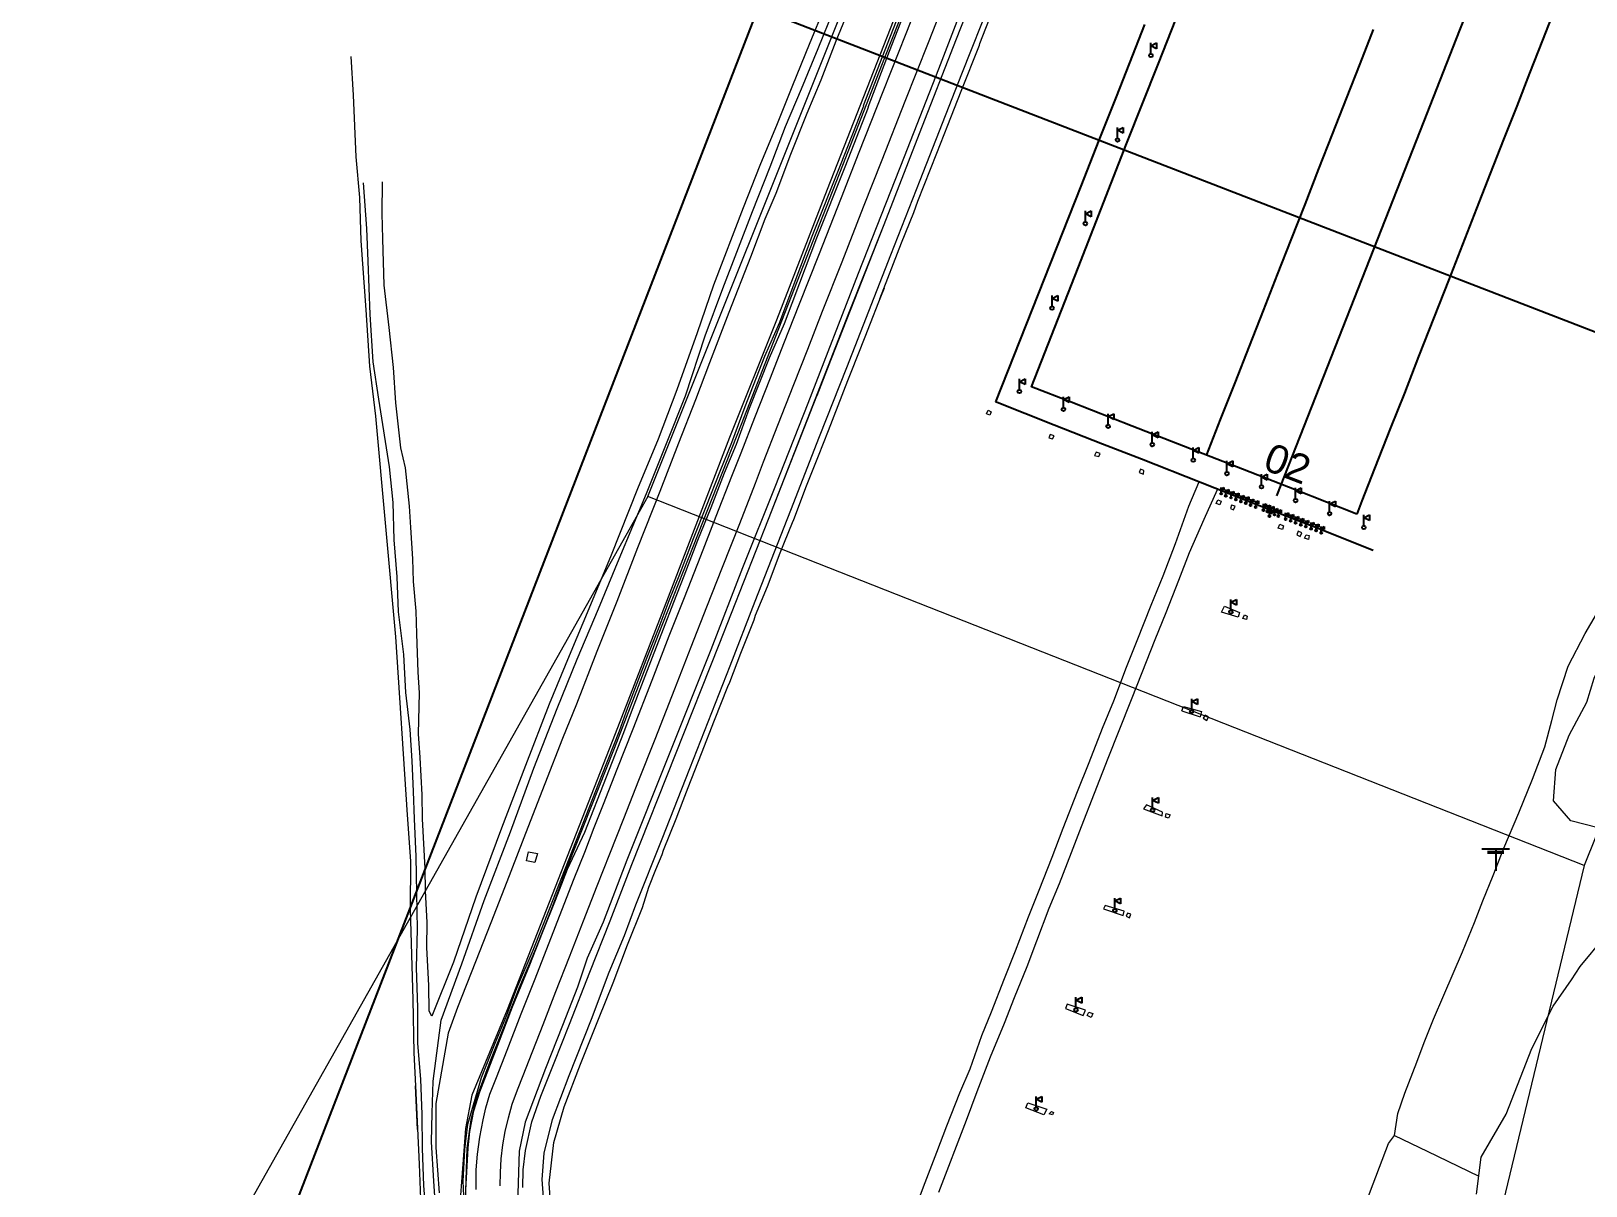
# Model space of a CAD drawing. Header units: metres. Extents: x 625987 to 635197, y 3048449 to 3066446.
# Drawn here: x 633260.3 to 633693, y 3063082.9 to 3063404.2 of the extents above; entities that cross this region are included whole.
import ezdxf

# ---------------------------------------------------------------- set-up
doc = ezdxf.new("R2010")
doc.units = ezdxf.units.M
for name, color, linetype in [('BUILDING', 10, 'Continuous'), ('Drain', 5, 'Continuous'), ('FENCE', 35, 'Continuous'), ('LIGHT', 5, 'Continuous'), ('MATERIAL_BOUNDARY', 2, 'Continuous'), ('PERIMETER_ROAD', 4, 'Continuous'), ('PIPELINE', 220, 'Continuous'), ('ROAD', 4, 'Continuous'), ('RUNWAY CENTER', 250, 'Continuous'), ('RUNWAY_EDGE', 6, 'Continuous'), ('SHOULDER', 140, 'Continuous'), ('SLAB', 251, 'Continuous'), ('Triangle', 11, 'Continuous')]:
    doc.layers.add(name, color=color, linetype=linetype)
doc.layers.add('C-CLER-AERO', color=253, linetype='Continuous', lineweight=5)
doc.styles.add('ADPI R', font='swiss.ttf')
doc.styles.get("Standard").update_dxf_attribs({"font": 'arial.ttf'})
doc.linetypes.add('OLS', pattern='A,4,-2,4,-2,["OLS",ADPI R,S=1.2,R=0,X=-1.7,Y=-0.5],-2,4,-2,4,-2', length=26)

# ---------------------------------------------------------------- blocks, each defined once
blk = doc.blocks.new('gc019')
for p, q in [((0, 0.5), (0, 3.5)), ((0, 2.7), (1.6, 3.5)), ((1.6, 1.9), (0, 2.7)), ((1.6, 3.5), (1.6, 1.9))]:
    blk.add_line(p, q)
blk.add_circle((0, 0), 0.5)
blk = doc.blocks.new('testla$0$ElectricPole')
for p, q in [((-3.82, 6.18), (3.82, 6.18)), ((-2.29, 5.43), (2.29, 5.43)), ((-2.29, 4.99), (2.29, 4.99)), ((0, 6.18), (0, 0))]:
    blk.add_line(p, q)

msp = doc.modelspace()

# ---------------------------------------------------------------- linework, layer by layer
at = {"layer": 'BUILDING', "color": 7, "lineweight": 18}
msp.add_polyline3d([(633400.52, 3063172.9, 1310.51), (633398.2, 3063173.3, 1311.36), (633398.7, 3063175.88, 1311.41), (633401.21, 3063175.39, 1310.62)], close=True, dxfattribs=at)
at = {"layer": 'C-CLER-AERO', "linetype": 'OLS', "ltscale": 20}
for p, q in [((633431.96, 3063274.68), (634700.23, 3066445.9)), ((634960.21, 3066341.93), (633692.48, 3063172.05))]:
    msp.add_line(p, q, dxfattribs=at)
at = {"layer": 'C-CLER-AERO', "linetype": 'OLS', "ltscale": 7.5}
for p, q in [((633431.96, 3063274.68), (625986.89, 3050085.62)), ((633431.96, 3063274.68), (625986.89, 3050085.62)), ((633431.96, 3063274.68), (625986.89, 3050085.62)), ((633692.48, 3063172.05), (633431.96, 3063274.68)), ((633692.48, 3063172.05), (633431.96, 3063274.68)), ((633692.48, 3063172.05), (633431.96, 3063274.68)), ((633692.48, 3063172.05), (630142, 3048448.79)), ((633692.48, 3063172.05), (630142, 3048448.79)), ((633692.48, 3063172.05), (630142, 3048448.79))]:
    msp.add_line(p, q, dxfattribs=at)
at = {"layer": 'Drain', "color": 9}
msp.add_lwpolyline([(633808.81, 3063276.62), (633462.54, 3063410.5), (633273.21, 3062920.83), (633619.48, 3062786.94)], close=True, dxfattribs=at)
at = {"layer": 'Drain', "color": 7, "lineweight": 18}
for points in [[(633574.84, 3063593.26, 1312.59), (633572.6, 3063587.67, 1312.36), (633568.32, 3063576.44, 1312.22), (633562.84, 3063561.95, 1312.23), (633555.19, 3063543.17, 1312.08), (633546.62, 3063520.74, 1311.68), (633535.58, 3063492.76, 1311.23), (633527.93, 3063473.34, 1310.74), (633515.71, 3063442.2, 1310.4), (633507.36, 3063420.93, 1310.25), (633497.83, 3063396.73, 1309.98), (633486.09, 3063366.79, 1309.71), (633477.84, 3063345.74, 1309.56), (633467.48, 3063319.27, 1309.47), (633457.92, 3063294.77, 1309.38), (633444.54, 3063260.88, 1309.24), (633434.82, 3063236.19, 1309.06), (633422.56, 3063204.64, 1308.98), (633409.58, 3063171.83, 1308.85)], [(633451.83, 3063233.56, 1307.38), (633465.56, 3063268.38, 1307.53), (633478.98, 3063302.69, 1307.72), (633487.86, 3063325.69, 1307.79), (633497.66, 3063350.4, 1308.02), (633507.51, 3063375.73, 1308.31), (633517.85, 3063402.03, 1308.64), (633525.82, 3063422.35, 1308.92), (633536.9, 3063451.05, 1309.29), (633559.65, 3063469.42, 1309.61), (633574.8, 3063481.97, 1309.87), (633596.73, 3063501.02, 1310.34), (633618.42, 3063517.43, 1311.76)], [(633524.9, 3063425.03, 1309.77), (633512.84, 3063393.57, 1309.35), (633503.28, 3063369.26, 1309.08), (633490.47, 3063336.71, 1308.65), (633476.48, 3063300.56, 1308.43), (633467.26, 3063277.3, 1308.37), (633458.24, 3063254.87, 1308.3), (633449.51, 3063232.05, 1308.11), (633426.11, 3063173.56, 1308), (633419.48, 3063156.23, 1307.78), (633415.04, 3063146.22, 1307.91), (633412.38, 3063138.23, 1307.71), (633408.23, 3063127.48, 1307.68), (633403.46, 3063115.59, 1307.6), (633397.85, 3063100.65, 1307.52), (633396.15, 3063092.6, 1307.47), (633395.69, 3063077.83, 1307.43)], [(633397.17, 3063082.44, 1306.65), (633397.3, 3063087.39, 1306.65), (633397.87, 3063092.75, 1306.7), (633399.65, 3063100.7, 1306.71), (633402.15, 3063107.86, 1306.79), (633405.91, 3063117.15, 1306.8), (633410.18, 3063127.9, 1306.86), (633415.83, 3063142.34, 1306.89), (633421.44, 3063156.65, 1307.04), (633427.47, 3063172.35, 1307.09), (633451.83, 3063233.56, 1307.38), (633465.56, 3063268.38, 1307.53), (633487.86, 3063325.69, 1307.79), (633478.98, 3063302.69, 1307.72), (633497.66, 3063350.4, 1308.02), (633507.51, 3063375.73, 1308.31), (633517.85, 3063402.03, 1308.64), (633525.82, 3063422.35, 1308.92)], [(633507.36, 3063420.93, 1310.25), (633497.83, 3063396.73, 1309.98), (633486.09, 3063366.79, 1309.71), (633477.84, 3063345.74, 1309.56), (633467.48, 3063319.27, 1309.47), (633457.92, 3063294.77, 1309.38), (633444.54, 3063260.88, 1309.24), (633434.82, 3063236.19, 1309.06), (633422.56, 3063204.64, 1308.98), (633409.58, 3063171.83, 1308.85), (633409.09, 3063170.75, 1308.85), (633405.13, 3063159.94, 1308.76), (633400.66, 3063148.75, 1308.74), (633396.06, 3063137.79, 1308.6), (633391.91, 3063127.19, 1308.49), (633387.99, 3063117.38, 1308.43), (633384.12, 3063106.91, 1308.37)], [(633380.9, 3063076.04, 1308.4), (633380.53, 3063084.18, 1308.42), (633381.02, 3063093.02, 1308.53), (633381.89, 3063100.11, 1308.45), (633385.67, 3063113.05, 1308.61), (633389.47, 3063122.6, 1308.61), (633392.69, 3063130.42, 1308.76), (633395.51, 3063137.9, 1308.8), (633400.05, 3063148.44, 1308.91), (633404.65, 3063160.19, 1308.93), (633408.84, 3063170.85, 1308.96), (633413.15, 3063181.72, 1309.23), (633419.18, 3063197.12, 1309.3), (633424.04, 3063209.52, 1309.34), (633426.37, 3063215.98, 1309.23), (633426.38, 3063216, 1309.2), (633428.97, 3063222.78, 1309.26), (633431.93, 3063230.48, 1309.25), (633435.06, 3063238.31, 1309.27), (633437.9, 3063245.73, 1309.43), (633440.84, 3063253.11, 1309.4), (633444.63, 3063263.03, 1309.48), (633448.29, 3063272.11, 1309.52), (633452.05, 3063281.72, 1309.63), (633455.31, 3063289.73, 1309.55), (633458.99, 3063299.76, 1309.54), (633464.5, 3063313.73, 1309.7), (633468.7, 3063323.24, 1309.88), (633472.96, 3063334.58, 1309.83), (633477.69, 3063347.15, 1309.75), (633485.56, 3063366.89, 1309.99), (633492.03, 3063383.44, 1310.08), (633491.97, 3063383.48, 1310.07), (633497.96, 3063399.02, 1310.29), (633504.06, 3063414.77, 1310.38)], [(633381.31, 3063081.76, 1308.46), (633381.96, 3063093.39, 1308.55), (633382.41, 3063097.99, 1308.51), (633383.53, 3063103.76, 1308.5), (633385.23, 3063109.06, 1308.52), (633390.17, 3063122.08, 1308.57), (633394.29, 3063132.76, 1308.76), (633399.07, 3063144.43, 1308.85), (633402.62, 3063153.42, 1308.92), (633406.29, 3063162.43, 1308.99), (633409.63, 3063171.01, 1309.09), (633414.42, 3063181.29, 1309.23), (633420.44, 3063196.69, 1309.3), (633425.31, 3063209.09, 1309.34), (633427.64, 3063215.54, 1309.23), (633427.65, 3063215.57, 1309.2), (633430.23, 3063222.35, 1309.26), (633433.2, 3063230.04, 1309.25), (633436.32, 3063237.88, 1309.27), (633439.17, 3063245.29, 1309.43), (633442.1, 3063252.67, 1309.4), (633445.89, 3063262.6, 1309.48), (633449.56, 3063271.67, 1309.52), (633453.32, 3063281.28, 1309.63), (633456.58, 3063289.29, 1309.55), (633460.26, 3063299.33, 1309.54), (633465.77, 3063313.3, 1309.7), (633469.96, 3063322.81, 1309.88), (633474.23, 3063334.15, 1309.83), (633478.96, 3063346.71, 1309.75), (633486.82, 3063366.46, 1309.99), (633493.3, 3063383.01, 1310.08), (633493.24, 3063383.04, 1310.07), (633499.22, 3063398.59, 1310.29), (633505.33, 3063414.34, 1310.38)], [(633405.04, 3063075.68, 1307.34), (633404.45, 3063083.67, 1307.41), (633405.8, 3063094.98, 1307.48), (633408.7, 3063104.89, 1307.55), (633413.2, 3063116.73, 1307.58), (633418.22, 3063129.27, 1307.67), (633422.28, 3063139.44, 1307.72), (633426.3, 3063149.94, 1307.74), (633430.45, 3063160.4, 1307.77), (633432.22, 3063165.97, 1307.82), (633434.18, 3063170.9, 1307.84), (633435.97, 3063175.12, 1307.89), (633436.32, 3063176.28, 1307.91), (633439.8, 3063185.05, 1307.94), (633441.8, 3063190.1, 1307.92), (633443.16, 3063193.77, 1307.94), (633446.89, 3063203.24, 1308), (633450.5, 3063212.46, 1308.05), (633454.18, 3063221.81, 1308.1), (633454.72, 3063223.07, 1308.12), (633457.85, 3063231.1, 1308.15), (633461.54, 3063240.41, 1308.2), (633461.93, 3063241.72, 1308.2), (633465.21, 3063249.64, 1308.24), (633468.77, 3063259, 1308.28), (633472.17, 3063267.52, 1308.38), (633472.56, 3063268.35, 1308.36), (633476.13, 3063277.7, 1308.38), (633479.41, 3063286.05, 1308.37), (633482.18, 3063293.1, 1308.42), (633487.61, 3063306.96, 1308.5), (633488.56, 3063309.3, 1308.53), (633492.38, 3063319.1, 1308.53), (633497.69, 3063332.69, 1308.63), (633496.54, 3063329.67, 1308.63), (633502.57, 3063345.31, 1308.84), (633505.94, 3063353.72, 1308.95), (633507.11, 3063356.86, 1309.01), (633512.37, 3063370.19, 1309.12), (633515.4, 3063378.06, 1309.23), (633519.16, 3063387.44, 1309.32), (633524.2, 3063400.3, 1309.51), (633524.36, 3063400.75, 1309.52), (633530.55, 3063416.69, 1309.69)], [(633403.22, 3063075.83, 1306.61), (633402.59, 3063084.71, 1306.65), (633403.12, 3063091.96, 1306.67), (633405.45, 3063101.34, 1306.75), (633410.06, 3063113.57, 1306.79), (633416.26, 3063129.27, 1306.88), (633421.23, 3063142.33, 1306.94), (633425.42, 3063152.6, 1307.01), (633428.6, 3063161.07, 1307.02), (633435.91, 3063179.48, 1307.09), (633443.65, 3063199.06, 1307.2), (633454.83, 3063227.62, 1307.37), (633461.77, 3063245.6, 1307.44), (633471.74, 3063270.87, 1307.56), (633479.71, 3063291.36, 1307.67), (633487.29, 3063310.6, 1307.75), (633499.58, 3063341.94, 1307.97), (633507.69, 3063362.71, 1308.23), (633519.32, 3063392.33, 1308.58), (633527.52, 3063413.15, 1308.9)], [(633384.12, 3063106.91, 1308.37), (633382.74, 3063101.32, 1308.48), (633381.57, 3063093.44, 1308.37), (633381.15, 3063078.51, 1308.27), (633382.63, 3063067.52, 1308.19), (633382.77, 3063066.68, 1308.21), (633386.01, 3063055.54, 1308.12), (633389.95, 3063046.76, 1308.04), (633398.41, 3063033.46, 1307.97), (633406.8, 3063024.21, 1307.9), (633418.62, 3063014.99, 1307.95), (633431.89, 3063008.12, 1307.99), (633442.31, 3063004.01, 1308.02), (633457.8, 3062997.9, 1308.07), (633473.09, 3062992.08, 1308.11), (633487.05, 3062986.89, 1308.23), (633496.41, 3062983.31, 1308.31), (633504.71, 3062979.97, 1308.28), (633518.57, 3062976, 1308.37), (633525.77, 3062975.13, 1308.35)]]:
    msp.add_polyline3d(points, dxfattribs=at)
at = {"layer": 'FENCE', "color": 7, "lineweight": 18}
for points in [[(633488.19, 3063410.82, 1310.62), (633484.27, 3063401.41, 1310.14), (633480.08, 3063390.54, 1309.94), (633476.22, 3063381.23, 1309.85), (633471.61, 3063369.82, 1309.84), (633467.58, 3063359, 1309.62), (633464.49, 3063351.86, 1309.47), (633464.5, 3063351.85, 1309.61), (633460.47, 3063341.3, 1309.61), (633454.44, 3063325.92, 1309.4), (633449.1, 3063311.88, 1309.34), (633445.2, 3063301.61, 1309.4), (633440.45, 3063289.59, 1309.53), (633435.24, 3063276.11, 1309.66), (633429.07, 3063260.43, 1309.55), (633423.3, 3063245.54, 1309.52), (633417.74, 3063231.58, 1309.53), (633412.06, 3063216.96, 1309.58), (633408.21, 3063207.38, 1309.61), (633403.29, 3063194.77, 1309.63), (633398.54, 3063182.57, 1309.67), (633392.7, 3063167.51, 1309.71), (633388.23, 3063156.06, 1309.41), (633383.98, 3063145.26, 1308.99), (633379.03, 3063132.52, 1308.93), (633376.42, 3063125.37, 1308.75), (633372.96, 3063105.8, 1308.43), (633372.96, 3063093.54, 1308.3), (633373.89, 3063080.97, 1308.18)], [(633349.3, 3063397.12, 1300.06), (633349.95, 3063386.36, 1301.6), (633350.72, 3063369.24, 1303.92), (633351.73, 3063357.86, 1306.57), (633352.13, 3063345.83, 1309.03), (633353.48, 3063326.63, 1309.71), (633354.46, 3063311, 1309.18), (633356.13, 3063297.09, 1309.77), (633361.74, 3063235.62, 1309.41), (633364.95, 3063186.16, 1309.71), (633365.91, 3063173.25, 1309.92), (633365.82, 3063159.84, 1309.63), (633366.27, 3063144.15, 1309.34), (633366.53, 3063134.72, 1309.26), (633366.88, 3063119.95, 1309.44), (633367.32, 3063110.71, 1309.42), (633367.89, 3063098.57, 1309.32), (633367.27, 3063110.75, 1309.46), (633368.31, 3063088.97, 1309.31), (633368.82, 3063076.93, 1309.12)], [(633631.63, 3063077.77, 1309.98), (633633.74, 3063083.48, 1310.13), (633637.99, 3063094.67, 1310.42), (633639.7, 3063096.93, 1310.76), (633640.64, 3063103.05, 1310.6), (633642.58, 3063108.69, 1310.68), (633645.9, 3063117.32, 1310.2), (633647.97, 3063122.82, 1310.43), (633650.54, 3063129.29, 1310.27), (633653.44, 3063135.92, 1310.2), (633658.57, 3063148.04, 1310.27), (633661.94, 3063156.21, 1310.34), (633664.24, 3063162.17, 1310.38), (633667.12, 3063169.3, 1310.47), (633670.09, 3063176.86, 1310.47), (633674.26, 3063186.72, 1310.47), (633678.08, 3063196.07, 1310.46), (633681.48, 3063205.07, 1310.45), (633683.45, 3063212.37, 1310.48), (633684.93, 3063218.17, 1310.52), (633688.04, 3063227.53, 1310.49), (633692.77, 3063236.62, 1310.72), (633697.44, 3063244.64, 1310.72)], [(633662.52, 3063080.57, 1310.41), (633663.79, 3063090.85, 1309.8), (633670.78, 3063102.9, 1310.01), (633677.92, 3063121.15, 1310.07), (633683.85, 3063132.89, 1310.01), (633688.91, 3063140.25, 1310.04), (633691.34, 3063143.93, 1310.13), (633698.17, 3063152.06, 1310.16)], [(633639.7, 3063096.93, 1310.76), (633648.83, 3063092.57, 1310.59), (633663.14, 3063085.56, 1310.44)]]:
    msp.add_polyline3d(points, dxfattribs=at)
at = {"layer": 'LIGHT', "color": 7, "lineweight": 18}
for points in [[(633591.52, 3063242.53, 1311.57), (633592.38, 3063244.18, 1311.54), (633596.58, 3063242.4, 1311.43), (633596.23, 3063241.15, 1311.41), (633591.52, 3063242.53, 1311.57)], [(633580.56, 3063215.11, 1311.38), (633580.98, 3063216.28, 1311.39), (633585.99, 3063214.91, 1311.19), (633585.61, 3063213.37, 1311.23)], [(633580.56, 3063215.11, 1311.38), (633585.61, 3063213.37, 1311.23)], [(633575.05, 3063185.87, 1311.09), (633575.16, 3063186.86, 1311.12), (633570.68, 3063188.96, 1311.2), (633569.88, 3063187.84, 1311.2)], [(633569.88, 3063187.84, 1311.2), (633575.05, 3063185.87, 1311.09)], [(633564.21, 3063158.13, 1310.96), (633564.48, 3063159.29, 1311.01), (633559.17, 3063160.93, 1311.09), (633558.75, 3063159.99, 1311.09)], [(633558.75, 3063159.99, 1311.09), (633564.21, 3063158.13, 1310.96)], [(633548.16, 3063132.3, 1310.85), (633553.06, 3063130.28, 1310.74), (633553.75, 3063131.78, 1310.76), (633548.58, 3063133.49, 1310.83)], [(633548.58, 3063133.49, 1310.83), (633548.16, 3063132.3, 1310.85)], [(633542.1, 3063102.68, 1310.58), (633537.12, 3063104.58, 1310.72), (633537.71, 3063105.97, 1310.75), (633543, 3063104.28, 1310.61)], [(633543, 3063104.28, 1310.61), (633542.1, 3063102.68, 1310.58)]]:
    msp.add_polyline3d(points, dxfattribs=at)
at = {"layer": 'MATERIAL_BOUNDARY', "color": 7, "lineweight": 18}
msp.add_polyline3d([(633696.33, 3063182.49, 1310.06), (633688.74, 3063184.47, 1310.24), (633683.9, 3063190, 1310.11), (633684.59, 3063198.75, 1310.01), (633688.33, 3063208.29, 1310.43), (633693.18, 3063217.47, 1310.25), (633695.26, 3063224.16, 1310.27), (633699.62, 3063233.54, 1310.64), (633706.21, 3063241.28, 1311.48)], dxfattribs=at)
at = {"layer": 'PERIMETER_ROAD', "color": 7, "lineweight": 18}
for points in [[(633384.18, 3063081.93, 1309.23), (633384.21, 3063087.38, 1309.24), (633384.53, 3063091.72, 1309.27), (633385.2, 3063096.44, 1309.29), (633386.1, 3063101.31, 1309.3), (633386.91, 3063104.62, 1309.35), (633388.02, 3063108.4, 1309.36), (633389.83, 3063113.05, 1309.37), (633392.77, 3063120.66, 1309.4), (633396.74, 3063130.74, 1309.47), (633400.38, 3063140.04, 1309.52), (633404.47, 3063150.54, 1309.55), (633408.05, 3063159.65, 1309.6), (633411.49, 3063168.44, 1309.65), (633414.39, 3063175.77, 1309.69), (633417.04, 3063182.58, 1309.73), (633419.63, 3063189.14, 1309.77), (633423.42, 3063198.81, 1309.8), (633427.83, 3063210.08, 1309.85), (633433.11, 3063223.61, 1309.93), (633437.92, 3063235.92, 1309.99), (633442.14, 3063246.61, 1310), (633446.67, 3063258.21, 1310.07), (633450.99, 3063269.21, 1310.12), (633455.34, 3063280.39, 1310.18), (633457.87, 3063286.83, 1310.23), (633461.76, 3063296.72, 1310.24), (633466.07, 3063307.74, 1310.3), (633469.81, 3063317.27, 1310.34), (633474.15, 3063328.29, 1310.4), (633479.48, 3063341.82, 1310.48), (633485.79, 3063357.9, 1310.61), (633490.78, 3063370.52, 1310.73), (633497.43, 3063387.38, 1310.84), (633503.81, 3063403.57, 1311.03), (633510.55, 3063420.76, 1311.19)], [(633390.9, 3063082.88, 1309.23), (633390.91, 3063086.64, 1309.24), (633391.17, 3063090.47, 1309.29), (633391.63, 3063094.35, 1309.31), (633392.28, 3063098, 1309.32), (633393.15, 3063101.8, 1309.34), (633394.21, 3063105.66, 1309.37), (633395.68, 3063109.64, 1309.39), (633397.25, 3063113.61, 1309.4), (633398.92, 3063117.88, 1309.41), (633402.79, 3063127.8, 1309.46), (633406.36, 3063136.94, 1309.5), (633410.15, 3063146.66, 1309.53), (633414.07, 3063156.65, 1309.59), (633417.88, 3063166.34, 1309.64), (633421.39, 3063175.28, 1309.68), (633425.24, 3063185.08, 1309.76), (633429.48, 3063195.77, 1309.77), (633433.99, 3063207.19, 1309.83), (633439.46, 3063221.19, 1309.92), (633439.46, 3063221.21, 1309.92), (633443.99, 3063232.85, 1309.99), (633448.33, 3063243.98, 1310.03), (633452.69, 3063255.05, 1310.07), (633457.5, 3063267.24, 1310.14), (633461.86, 3063278.45, 1310.18), (633464.17, 3063284.36, 1310.21), (633468.14, 3063294.55, 1310.27), (633472.61, 3063305.91, 1310.32), (633476.44, 3063315.73, 1310.33), (633480.57, 3063326.25, 1310.37), (633485.99, 3063340.04, 1310.45), (633491.97, 3063355.26, 1310.59), (633497.13, 3063368.34, 1310.71), (633503.56, 3063384.74, 1310.84), (633510.03, 3063401.07, 1311.02), (633516.71, 3063418.13, 1311.2)], [(633373.06, 3063074.44, 1308.89), (633372.38, 3063084.24, 1308.89), (633371.78, 3063095.16, 1309.06), (633371.98, 3063103.1, 1309.13), (633372.18, 3063112.06, 1309.29), (633374.44, 3063129.04, 1309.19), (633380.15, 3063144.67, 1309.52), (633386.44, 3063162.33, 1309.98), (633393.71, 3063181.42, 1310.15), (633400.22, 3063199.14, 1310.16), (633406.76, 3063215.69, 1310.26), (633412.31, 3063229.47, 1310.36), (633418.18, 3063243.43, 1310.34), (633423.99, 3063257.36, 1310.28), (633431.53, 3063275.5, 1310.29), (633437.1, 3063289.49, 1310.16), (633442.44, 3063302.75, 1309.95), (633447.94, 3063319.43, 1310.05), (633452.82, 3063332.58, 1310.06), (633461.06, 3063354.02, 1310.26), (633465.96, 3063366.46, 1310.37), (633470.29, 3063377.65, 1310.51), (633474.67, 3063388.17, 1310.62), (633479.34, 3063399.4, 1310.66), (633483.69, 3063410.1, 1310.87)], [(633585.12, 3063278.52, 1311.26), (633582.42, 3063271.94, 1311.37), (633578.63, 3063261.53, 1311.74), (633575.28, 3063252.58, 1311.77), (633571.93, 3063244.42, 1311.71), (633568.03, 3063234.56, 1311.69), (633565.08, 3063227.16, 1311.62), (633561.47, 3063217.77, 1311.58), (633558.4, 3063210.19, 1311.54), (633554.66, 3063200.62, 1311.49), (633551.39, 3063192.56, 1311.42), (633547.42, 3063182.35, 1311.38), (633544.32, 3063174.25, 1311.37), (633540.73, 3063165.08, 1311.28), (633537.8, 3063157.71, 1311.25), (633534.11, 3063148.17, 1311.21), (633531.11, 3063140.53, 1311.17), (633527.46, 3063131.19, 1311.11), (633524.8, 3063124.62, 1311.06), (633521.54, 3063115.39, 1311.1), (633518.7, 3063108.73, 1311.06), (633515.08, 3063099.5, 1311.02), (633512.29, 3063092.2, 1310.99), (633509.06, 3063083.78, 1310.94), (633503.3, 3063068.52, 1310.89)]]:
    msp.add_polyline3d(points, dxfattribs=at)
at = {"layer": 'PIPELINE'}
msp.add_polyline3d([(633629.2, 3063269.76, 1311.32), (633612.29, 3063276.43, 1311.64), (633597.39, 3063282.3, 1311.53), (633566.69, 3063294.25, 1311.01), (633549.76, 3063300.92, 1310.74), (633538.69, 3063305.23, 1310.57), (633551.67, 3063338.32, 1310.96), (633565.17, 3063372.79, 1311.34), (633574.06, 3063395.17, 1311.56), (633583.63, 3063419.76, 1311.83), (633598.81, 3063432.09, 1312.17), (633613.36, 3063443.92, 1312.46), (633634.65, 3063461.15, 1312.9), (633651.15, 3063474.52, 1313.25), (633665.72, 3063486.39, 1313.52), (633665.86, 3063486.58, 1313.5)], dxfattribs=at)
at = {"layer": 'PIPELINE', "color": 7, "lineweight": 18}
msp.add_polyline3d([(633507.6, 3063426.01, 1310.72), (633481.84, 3063360.13, 1310.23), (633467.73, 3063323.81, 1309.91), (633454.71, 3063291.17, 1309.72), (633437.59, 3063246.71, 1309.81), (633422.89, 3063208.71, 1309.67), (633392.78, 3063131.89, 1309.03), (633382.95, 3063108.17, 1308.59), (633381.24, 3063098.84, 1308.61), (633379.01, 3063069.16, 1308.58), (633384.72, 3063054.01, 1308.83), (633394.44, 3063035.06, 1308.66), (633399.03, 3063028.06, 1308.58), (633404.62, 3063022.05, 1308.49), (633412.39, 3063016.12, 1308.47), (633425.06, 3063007.99, 1308.54), (633495.16, 3062980.33, 1309.89), (633495.3, 3062980.26, 1309.24)], dxfattribs=at)
at = {"layer": 'ROAD', "color": 7, "lineweight": 18}
for points in [[(633481.16, 3063411.08, 1310.81), (633476.83, 3063400.47, 1310.68), (633472.2, 3063389.06, 1310.6), (633467.9, 3063378.41, 1310.5), (633463.08, 3063366.84, 1310.39), (633458.48, 3063355.01, 1310.25), (633450.22, 3063333.54, 1310.11), (633445.71, 3063320.21, 1310.07), (633440.01, 3063304.36, 1309.98), (633434.79, 3063290.64, 1310.14), (633429.07, 3063276.83, 1310.29), (633421.71, 3063258.4, 1310.3), (633415.98, 3063244.56, 1310.33), (633410.08, 3063230.42, 1310.37), (633404.46, 3063216.93, 1310.24), (633397.91, 3063199.88, 1310.13), (633391.21, 3063182.42, 1310.13), (633384.09, 3063163.23, 1309.92), (633377.84, 3063145.19, 1309.49), (633371.87, 3063130.15, 1309.37), (633371.08, 3063131.55, 1309.37), (633370.99, 3063138.63, 1309.49), (633370.48, 3063149.24, 1309.41), (633370.59, 3063156.14, 1309.42), (633370.11, 3063164.99, 1309.7), (633370.01, 3063171.22, 1309.81), (633369.26, 3063185.07, 1309.71), (633369.13, 3063191.7, 1309.61), (633368.56, 3063202.1, 1309.41), (633368.18, 3063208.65, 1309.47), (633368.45, 3063220.11, 1309.43), (633368.08, 3063225.79, 1309.4), (633367.71, 3063236.53, 1309.33), (633367.5, 3063242.8, 1309.22), (633366.78, 3063251.06, 1309.31), (633366.54, 3063257.34, 1309.21), (633366.01, 3063266.05, 1309.19), (633365.59, 3063272, 1309.43), (633364.52, 3063282.69, 1309.56), (633363.23, 3063288.24, 1309.64), (633361.84, 3063300.78, 1309.63), (633361.17, 3063310.59, 1309.53), (633360, 3063321.71, 1309.42), (633358.57, 3063333.55, 1309.24), (633358.23, 3063346.37, 1308.29), (633358.01, 3063353.42, 1307.44), (633358.1, 3063362.23, 1305.58)], [(633370.36, 3063073.5, 1308.88), (633369.65, 3063083.04, 1308.97), (633369.22, 3063093.28, 1309.12), (633369.12, 3063102.8, 1309.18), (633368.77, 3063112.59, 1309.29), (633367.99, 3063122.54, 1309.44), (633367.99, 3063132.55, 1309.45), (633367.55, 3063143.61, 1309.47), (633367.83, 3063154.29, 1309.48), (633367.68, 3063164.35, 1309.77), (633367.49, 3063174.51, 1309.93), (633367.05, 3063185.02, 1309.73), (633366.74, 3063192.62, 1309.62), (633366.4, 3063201.16, 1309.45), (633365.85, 3063209.92, 1309.48), (633364.65, 3063220.21, 1309.63), (633364.06, 3063230.77, 1309.53), (633362.58, 3063242.65, 1309.58), (633362.17, 3063252.33, 1309.51), (633361.39, 3063262.65, 1309.66), (633361.07, 3063273.03, 1309.76), (633360.06, 3063282.99, 1309.76), (633357.07, 3063301.77, 1309.9), (633357.07, 3063301.77, 1309.9), (633355.49, 3063312.21, 1309.61), (633354.68, 3063325.32, 1309.6), (633354.11, 3063340.14, 1309.05), (633353.73, 3063349.32, 1307.86), (633352.8, 3063361.97, 1305.69)], [(633590.35, 3063276.53, 1311.32), (633586.69, 3063268.35, 1311.48), (633582.54, 3063259, 1311.77), (633579.55, 3063251.34, 1311.73), (633576.05, 3063242.36, 1311.69), (633572.97, 3063234.86, 1311.65), (633569.37, 3063225.64, 1311.64), (633566.44, 3063218.14, 1311.58), (633563.02, 3063209.49, 1311.53), (633559.97, 3063201.81, 1311.5), (633556.17, 3063192.09, 1311.45), (633552.55, 3063182.84, 1311.41), (633549.73, 3063175.57, 1311.38), (633546.4, 3063166.97, 1311.33), (633543.52, 3063160.08, 1311.29), (633540.1, 3063151.02, 1311.25), (633537.38, 3063143.83, 1311.25), (633533.86, 3063135.21, 1311.17), (633531.11, 3063128.08, 1311.14), (633527.24, 3063118.67, 1311.11), (633523.51, 3063109.06, 1311.06), (633520.53, 3063101.1, 1311.07), (633512.85, 3063081.1, 1310.93)]]:
    msp.add_polyline3d(points, dxfattribs=at)
at = {"layer": 'RUNWAY CENTER'}
msp.add_polyline3d([(633791.14, 3063744.48, 1317.21), (633780.15, 3063716.5, 1316.79), (633772.43, 3063696.94, 1316.49), (633761.54, 3063669.03, 1316.15), (633753.92, 3063649.6, 1315.89), (633742.92, 3063621.57, 1315.56), (633738.25, 3063609.54, 1315.41), (633730.9, 3063590.83, 1315.13), (633712.53, 3063544.1, 1314.56), (633701.58, 3063516.16, 1314.26), (633694.3, 3063497.53, 1314.05), (633683.36, 3063469.63, 1313.75), (633676.05, 3063450.96, 1313.54), (633665.09, 3063423.04, 1313.23), (633657.78, 3063404.43, 1313.03), (633646.81, 3063376.5, 1312.73), (633606.9, 3063274.91, 1311.62)], dxfattribs=at)
at = {"layer": 'RUNWAY_EDGE'}
for points in [[(633684.4, 3063410.69, 1312.87), (633680.87, 3063401.65, 1312.76), (633677.3, 3063392.51, 1312.66), (633673.71, 3063383.31, 1312.58), (633670.05, 3063374, 1312.48), (633666.35, 3063364.61, 1312.38), (633662.51, 3063354.82, 1312.27), (633658.58, 3063344.8, 1312.17), (633654.68, 3063334.85, 1312.06), (633650.69, 3063324.71, 1311.94), (633646.37, 3063313.63, 1311.82), (633642.44, 3063303.44, 1311.59), (633638.6, 3063293.82, 1311.61), (633634.15, 3063282.47, 1311.48), (633630.61, 3063273.48, 1311.38), (633629.2, 3063269.76, 1311.32)], [(633633.77, 3063404.66, 1312.62), (633630.03, 3063395.06, 1312.52), (633626.22, 3063385.43, 1312.4), (633622.38, 3063375.52, 1312.29), (633618.59, 3063365.87, 1312.19), (633614.72, 3063355.97, 1312.08), (633610.86, 3063346.15, 1311.97), (633607.03, 3063336.44, 1311.87), (633603.12, 3063326.48, 1311.76), (633599.24, 3063316.53, 1311.64), (633595.26, 3063306.29, 1311.55), (633591.22, 3063296.15, 1311.43), (633587.32, 3063286.14, 1311.35)]]:
    msp.add_polyline3d(points, dxfattribs=at)
at = {"layer": 'SHOULDER'}
for points in [[(633570.17, 3063406, 1311.5), (633566.84, 3063397.52, 1311.44), (633562.27, 3063385.92, 1311.31), (633557.41, 3063373.81, 1311.16), (633552.4, 3063361.02, 1311.01), (633528.68, 3063301.07, 1310.36)], [(633633.75, 3063259.68, 1311.09), (633617.27, 3063266.24, 1311.4), (633602.13, 3063272.1, 1311.52), (633569.3, 3063285.14, 1310.99), (633558.42, 3063289.31, 1310.81), (633545, 3063294.54, 1310.58), (633528.68, 3063301.07, 1310.36)]]:
    msp.add_polyline3d(points, dxfattribs=at)
at = {"layer": 'SLAB', "color": 7, "lineweight": 18}
for points in [[(633526.61, 3063298.73, 1310.23), (633527.45, 3063298.31, 1310.28), (633527.13, 3063297.34, 1310.24), (633526.21, 3063297.67, 1310.24), (633526.61, 3063298.73, 1310.23)], [(633543.92, 3063291.95, 1310.59), (633543.56, 3063291.01, 1310.53), (633544.57, 3063290.72, 1310.59), (633544.98, 3063291.63, 1310.59), (633543.92, 3063291.95, 1310.59)], [(633556.68, 3063287.04, 1310.72), (633556.21, 3063286.14, 1310.71), (633557.41, 3063285.8, 1310.72), (633557.8, 3063286.68, 1310.74), (633556.68, 3063287.04, 1310.72)], [(633569.04, 3063282.3, 1310.97), (633568.62, 3063281.34, 1310.99), (633569.83, 3063280.9, 1310.99), (633569.94, 3063281.97, 1310.99), (633569.04, 3063282.3, 1310.97)], [(633591.06, 3063272.38, 1311.39), (633590.05, 3063272.79, 1311.39), (633590.54, 3063273.8, 1311.4), (633591.45, 3063273.43, 1311.4), (633591.06, 3063272.38, 1311.39)], [(633594.05, 3063271.34, 1311.44), (633594.93, 3063271, 1311.44), (633595.39, 3063272.04, 1311.42), (633594.35, 3063272.34, 1311.4), (633594.05, 3063271.34, 1311.44)], [(633607.78, 3063267, 1311.47), (633608.8, 3063266.52, 1311.5), (633608.49, 3063265.52, 1311.44), (633607.36, 3063265.87, 1311.46), (633607.78, 3063267, 1311.47)], [(633612.85, 3063265.09, 1311.46), (633612.52, 3063264.08, 1311.41), (633613.45, 3063263.6, 1311.37), (633613.88, 3063264.58, 1311.42), (633612.85, 3063265.09, 1311.46)], [(633615.1, 3063264.08, 1311.38), (633615.91, 3063263.83, 1311.38), (633615.75, 3063262.73, 1311.32), (633614.61, 3063263.16, 1311.32), (633615.1, 3063264.08, 1311.38)], [(633597.93, 3063241.75, 1311.37), (633598.72, 3063241.38, 1311.37), (633598.49, 3063240.47, 1311.37), (633597.45, 3063240.74, 1311.37), (633597.93, 3063241.75, 1311.37)], [(633587.44, 3063212.36, 1311.08), (633587.94, 3063213.45, 1311.13), (633587.02, 3063213.86, 1311.18), (633586.46, 3063213.01, 1311.18), (633587.44, 3063212.36, 1311.08)], [(633577.31, 3063186.16, 1311.12), (633576.81, 3063185.18, 1311.17), (633576, 3063185.47, 1311.15), (633576.15, 3063186.47, 1311.11), (633577.31, 3063186.16, 1311.12)], [(633566.32, 3063158.48, 1310.97), (633565.42, 3063158.8, 1310.97), (633565, 3063157.97, 1310.92), (633565.99, 3063157.44, 1310.94), (633566.32, 3063158.48, 1310.97)], [(633555.26, 3063129.78, 1310.74), (633554.14, 3063130.29, 1310.62), (633554.68, 3063131.19, 1310.74), (633555.72, 3063130.82, 1310.74), (633555.26, 3063129.78, 1310.74)], [(633544.86, 3063103.33, 1310.43), (633544.57, 3063102.66, 1310.46), (633543.65, 3063102.94, 1310.44), (633544.26, 3063103.6, 1310.41), (633544.86, 3063103.33, 1310.43)]]:
    msp.add_polyline3d(points, dxfattribs=at)

# ---------------------------------------------------------------- block references
at = {"color": 7, "lineweight": 18}
msp.add_blockref('testla$0$ElectricPole', (633667.86, 3063170.54, 1307.62), dxfattribs=at)
at = {"layer": 'Triangle', "color": 7, "lineweight": 18}
for p in [(633571.92, 3063397.4, 1311.59), (633562.64, 3063373.91, 1311.41), (633553.68, 3063350.65, 1311.14), (633544.4, 3063327.12, 1310.88), (633535.34, 3063303.93, 1310.56), (633547.57, 3063298.97, 1310.68), (633560.01, 3063294.23, 1310.98), (633572.3, 3063289.16, 1311.18), (633583.69, 3063284.83, 1311.4), (633593.08, 3063281.09, 1311.57), (633602.68, 3063277.39, 1311.68), (633612.16, 3063273.58, 1311.67), (633621.65, 3063269.93, 1311.65), (633631.16, 3063266.11, 1311.43), (633594.17, 3063242.58, 1311.48), (633583.26, 3063214.95, 1311.3), (633572.39, 3063187.44, 1311.16), (633561.9, 3063159.48, 1311.02), (633551.07, 3063131.87, 1310.78), (633540, 3063104.3, 1310.66)]:
    msp.add_blockref('gc019', p, dxfattribs=at)
at = {"layer": 'Triangle', "color": 7, "lineweight": 18, "xscale": 0.5, "yscale": 0.5, "zscale": 0.5}
for p in [(633591.45, 3063275.5, 1311.37), (633592.77, 3063274.88, 1311.4), (633594.21, 3063274.39, 1311.38), (633595.57, 3063273.85, 1311.43), (633596.97, 3063273.28, 1311.47), (633598.33, 3063272.84, 1311.48), (633599.66, 3063272.26, 1311.51), (633601.07, 3063271.73, 1311.52), (633603.22, 3063270.9, 1311.51), (633604.33, 3063270.51, 1311.51), (633604.89, 3063269.25, 1311.45), (633605.32, 3063270.2, 1311.5), (633606.33, 3063269.65, 1311.52), (633607.38, 3063269.23, 1311.51), (633609.41, 3063268.42, 1311.53), (633610.81, 3063267.94, 1311.51), (633612.18, 3063267.39, 1311.53), (633613.62, 3063266.82, 1311.46), (633615.01, 3063266.31, 1311.48), (633616.48, 3063265.74, 1311.42), (633617.88, 3063265.23, 1311.43), (633619.31, 3063264.59, 1311.41)]:
    msp.add_blockref('gc019', p, dxfattribs=at)

# ---------------------------------------------------------------- texts
at = {"layer": 'Drain', "color": 7, "insert": (633605.61, 3063289.85, 24562430.64), "char_height": 8, "width": 244.5402, "attachment_point": 1, "rotation": 338.8613}
msp.add_mtext('02', dxfattribs=at)

doc.saveas('drawing.dxf')
